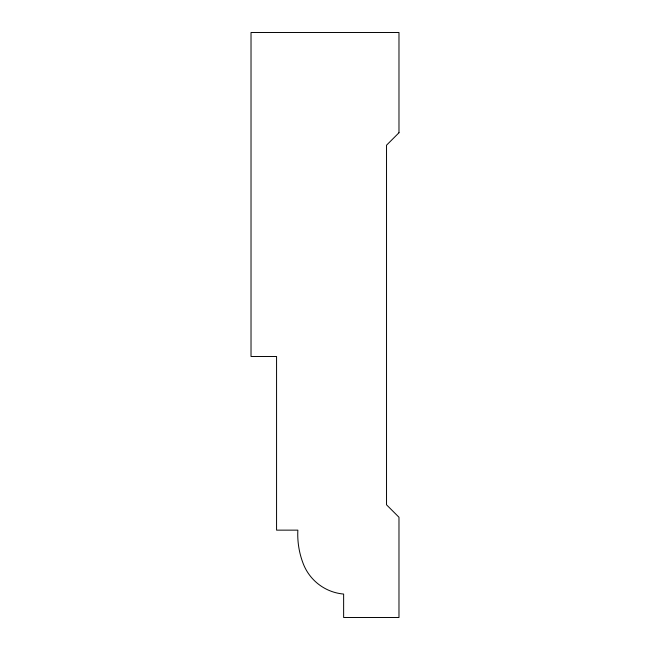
<?xml version="1.0" encoding="UTF-8"?>
<svg xmlns="http://www.w3.org/2000/svg" width="650" height="650" viewBox="0 0 650 650"><rect width="100%" height="100%" fill="white"/><g stroke="black" fill="none" stroke-linecap="round" stroke-linejoin="round"><path stroke-width="0.97" d="M398.978 132.746L386.531 145.194L386.531 504.806L398.978 517.254L398.978 617.5L343.631 617.5L343.631 594.059A47.734 47.734 0 0 1 303.282 563.81A81.413 81.413 0 0 1 297.854 530.14L276.567 530.14L276.567 356.484L251.022 356.484L251.022 32.5L398.978 32.5L398.978 132.746"/></g></svg>
